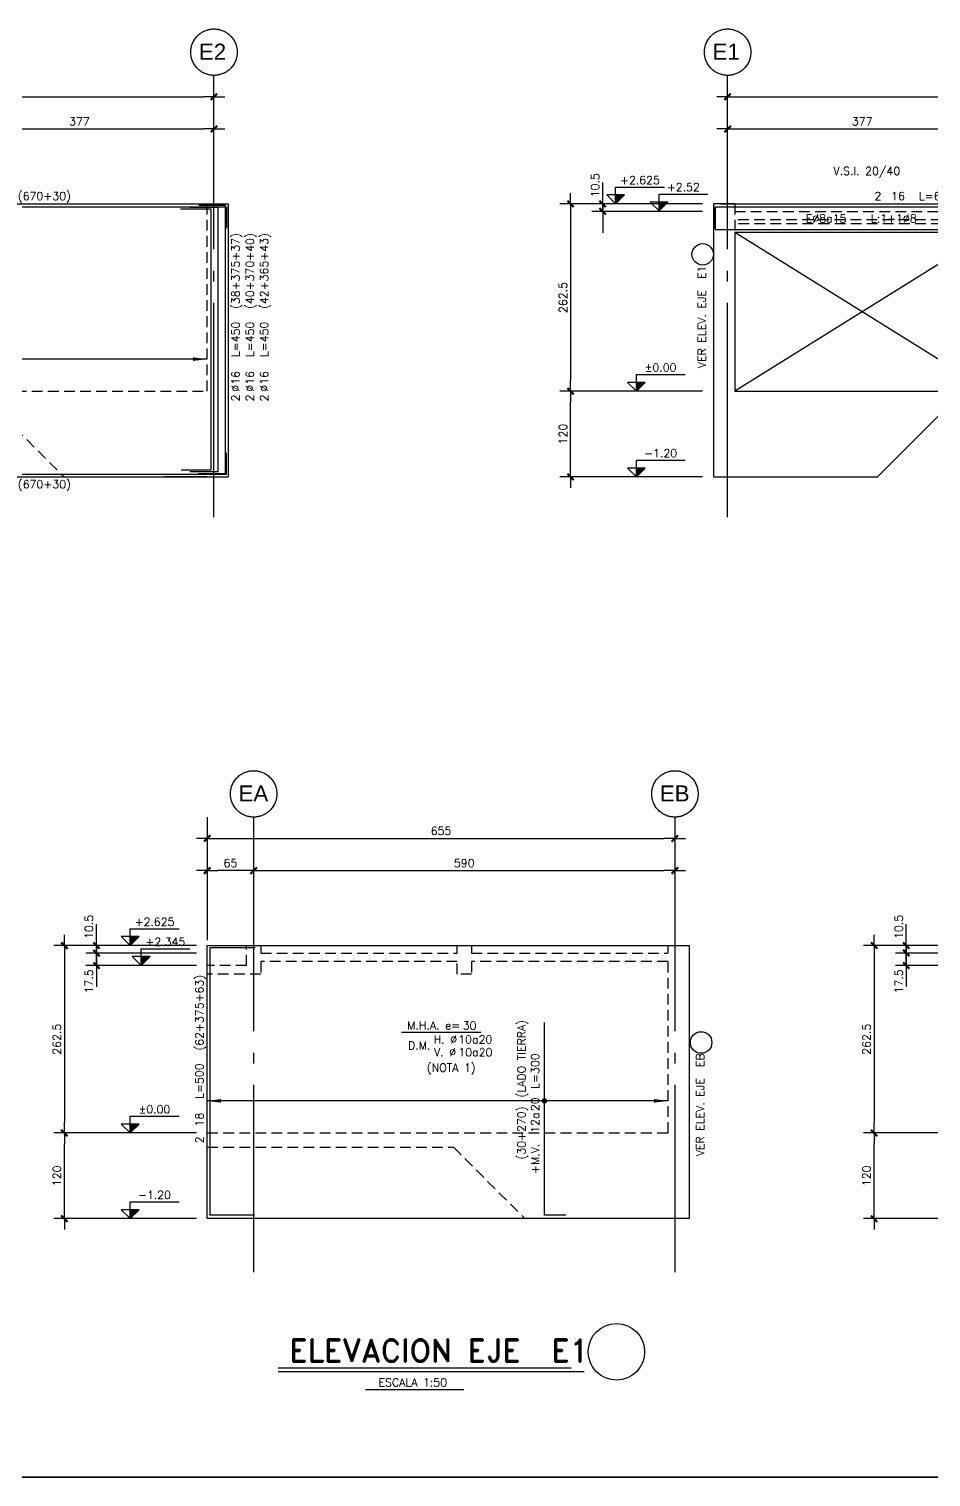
# Model space of a CAD drawing. Extents: x -6066 to 8175, y -13042 to 14234.
# Drawn here: x 1253 to 2516, y 68 to 2096 of the extents above; entities that cross this region are included whole.
import ezdxf
from ezdxf.enums import TextEntityAlignment as Align

# ---------------------------------------------------------------- set-up
doc = ezdxf.new("R2010")
doc.units = 0
doc.header["$LTSCALE"] = 30
doc.header["$MEASUREMENT"] = 0
doc.linetypes.add('DASHED', pattern=[0.75, 0.5, -0.25])
doc.linetypes.add('EJES', pattern=[12.5, 10, -1, 0.5, -1])
doc.layers.get('0').update_dxf_attribs({"linetype": 'CONTINUOUS'})
for name, color, linetype in [('CONTORNOS', 3, 'CONTINUOUS'), ('FE', 7, 'CONTINUOUS'), ('RLA-CONTORNOS', 3, 'CONTINUOUS'), ('RLA-COTAS2', 1, 'CONTINUOUS'), ('RLA-EJES', 1, 'EJES'), ('RLA-FE', 7, 'CONTINUOUS'), ('RLA-FORMATO', 7, 'CONTINUOUS'), ('RLA-SEGMENTOS1', 2, 'DASHED'), ('RLA-TEXTOS-FE', 9, 'CONTINUOUS'), ('RLA-TEXTOS1', 9, 'CONTINUOUS'), ('RLA-TEXTOS2', 6, 'CONTINUOUS'), ('RLA-VANOS', 1, 'CONTINUOUS'), ('TEXTOS-FE', 9, 'CONTINUOUS'), ('TEXTOS1', 9, 'CONTINUOUS')]:
    doc.layers.add(name, color=color, linetype=linetype)
doc.styles.add('Arial_1', font='arial.ttf', dxfattribs={"height": 22.5})
doc.styles.add('ROMANS', font='romans.shx', dxfattribs={"height": 11.25})
doc.styles.add('SIETE50', font='ROMAND.SHX', dxfattribs={"height": 31.5})
doc.dimstyles.new('ING50', dxfattribs={"dimscale": 50, "dimtxt": 0.27, "dimasz": 0.3, "dimexe": 0, "dimexo": 0, "dimgap": 0.1, "dimtad": 1, "dimdec": 1, "dimzin": 12, "dimdsep": 46, "dimtxsty": 'ROMANS', "dimblk": 'TICK1', "dimblk1": 'TICK1', "dimblk2": 'TICK1', "dimcen": 0.09, "dimclrd": 2, "dimclre": 1, "dimclrt": 3, "dimadec": 0, "dimazin": 0, "dimtfac": 1, "dimtdec": 0, "dimtix": 1, "dimtmove": 2, "dimatfit": 3, "dimldrblk": 'TICK1', "dimfxl": 0, "dimfxlon": 1, "dimtolj": 1, "dimtzin": 0, "dimarcsym": 0})

# ---------------------------------------------------------------- blocks, each defined once
blk = doc.blocks.new('TICK1')
at = {"color": 2}
for points in [[(0, 0), (-1, 0)], [(0, 0), (1, 0)]]:
    blk.add_lwpolyline(points, dxfattribs=at)
at = {"color": 2, "const_width": 0.2}
blk.add_lwpolyline([(-0.3, -0.3), (0.3, 0.3)], dxfattribs=at)
blk = doc.blocks.new('*D38')
at = {"color": 2, "lineweight": -2, "transparency": 16777216}
blk.add_line((1517.2, 962.5), (2142.2, 962.5), dxfattribs=at)
at = {"color": 2, "lineweight": -2, "transparency": 16777216, "xscale": 15, "yscale": 15, "zscale": 15, "rotation": 180}
blk.add_blockref('TICK1', (1502.2, 962.5), dxfattribs=at)
at = {"color": 2, "lineweight": -2, "transparency": 16777216, "xscale": 15, "yscale": 15, "zscale": 15}
blk.add_blockref('TICK1', (2157.2, 962.5), dxfattribs=at)
at = {"color": 3, "transparency": 16777216, "insert": (1829.7, 973.1), "char_height": 11.25, "attachment_point": 5, "style": 'ROMANS'}
blk.add_mtext('\\A1;655', dxfattribs=at)
blk = doc.blocks.new('*D39')
at = {"color": 2, "lineweight": -2, "transparency": 16777216}
blk.add_line((1582.2, 917.5), (2142.2, 917.5), dxfattribs=at)
at = {"color": 2, "lineweight": -2, "transparency": 16777216, "xscale": 15, "yscale": 15, "zscale": 15, "rotation": 180}
blk.add_blockref('TICK1', (1567.2, 917.5), dxfattribs=at)
at = {"color": 2, "lineweight": -2, "transparency": 16777216, "xscale": 15, "yscale": 15, "zscale": 15}
blk.add_blockref('TICK1', (2157.2, 917.5), dxfattribs=at)
at = {"color": 3, "transparency": 16777216, "insert": (1862.2, 928.1), "char_height": 11.25, "attachment_point": 5, "style": 'ROMANS'}
blk.add_mtext('\\A1;590', dxfattribs=at)
blk = doc.blocks.new('*D40')
at = {"color": 2, "lineweight": -2, "transparency": 16777216}
blk.add_line((1552.2, 917.5), (1517.2, 917.5), dxfattribs=at)
at = {"color": 2, "lineweight": -2, "transparency": 16777216, "xscale": 15, "yscale": 15, "zscale": 15, "rotation": 180}
blk.add_blockref('TICK1', (1502.2, 917.5), dxfattribs=at)
at = {"color": 2, "lineweight": -2, "transparency": 16777216, "xscale": 15, "yscale": 15, "zscale": 15}
blk.add_blockref('TICK1', (1567.2, 917.5), dxfattribs=at)
at = {"color": 3, "transparency": 16777216, "insert": (1534.7, 928.1), "char_height": 11.25, "attachment_point": 5, "style": 'ROMANS'}
blk.add_mtext('\\A1;65', dxfattribs=at)
blk = doc.blocks.new('*D34')
at = {"color": 2, "lineweight": -2, "transparency": 16777216}
blk.add_line((1302.2, 797.5), (1302.2, 565), dxfattribs=at)
at = {"color": 2, "lineweight": -2, "transparency": 16777216, "xscale": 15, "yscale": 15, "zscale": 15}
for p, rotation in [((1302.2, 812.5), 90), ((1302.2, 550), 270)]:
    blk.add_blockref('TICK1', p, dxfattribs=dict(at, rotation=rotation))
at = {"color": 3, "transparency": 16777216, "insert": (1291.6, 681.3), "char_height": 11.25, "attachment_point": 5, "rotation": 90, "style": 'ROMANS'}
blk.add_mtext('\\A1;262.5', dxfattribs=at)
blk = doc.blocks.new('*D35')
at = {"color": 2, "lineweight": -2, "transparency": 16777216}
for p, q in [((1347.2, 827.5), (1347.2, 842.5)), ((1347.2, 812.5), (1347.2, 802)), ((1347.2, 787), (1347.2, 772))]:
    blk.add_line(p, q, dxfattribs=at)
at = {"color": 2, "lineweight": -2, "transparency": 16777216, "xscale": 15, "yscale": 15, "zscale": 15}
for p, rotation in [((1347.2, 812.5), 270), ((1347.2, 802), 90)]:
    blk.add_blockref('TICK1', p, dxfattribs=dict(at, rotation=rotation))
at = {"color": 3, "transparency": 16777216, "insert": (1336.6, 838.6), "char_height": 11.25, "attachment_point": 5, "rotation": 90, "style": 'ROMANS'}
blk.add_mtext('\\A1;10.5', dxfattribs=at)
blk = doc.blocks.new('*D36')
at = {"color": 2, "lineweight": -2, "transparency": 16777216}
blk.add_line((1302.2, 445), (1302.2, 535), dxfattribs=at)
at = {"color": 2, "lineweight": -2, "transparency": 16777216, "xscale": 15, "yscale": 15, "zscale": 15}
for p, rotation in [((1302.2, 550), 90), ((1302.2, 430), 270)]:
    blk.add_blockref('TICK1', p, dxfattribs=dict(at, rotation=rotation))
at = {"color": 3, "transparency": 16777216, "insert": (1291.6, 490), "char_height": 11.25, "attachment_point": 5, "rotation": 90, "style": 'ROMANS'}
blk.add_mtext('\\A1;120', dxfattribs=at)
blk = doc.blocks.new('nivel-el')
at = {"linetype": 'Continuous'}
blk.add_hatch(color=1, dxfattribs=at).paths.add_polyline_path([(0, 0), (12.5, 12.5), (0, 12.5)])
at = {"color": 3}
blk.add_lwpolyline([(0, 0), (12.5, 12.5), (0, 12.5), (-12.5, 12.5), (0, 0), (0, 12.5), (0, 23.6), (68.4, 23.6)], dxfattribs=at)
at = {"color": 3, "style": 'ROMANS'}
blk.add_attdef('%%P0.00', text='', height=11.2, dxfattribs=at).set_placement((34, 27.7), align=Align.CENTER)
blk = doc.blocks.new('*D37')
at = {"color": 2, "lineweight": -2, "transparency": 16777216}
for p, q in [((1347.2, 817), (1347.2, 832)), ((1347.2, 784.5), (1347.2, 802)), ((1347.2, 769.5), (1347.2, 754.5))]:
    blk.add_line(p, q, dxfattribs=at)
at = {"color": 2, "lineweight": -2, "transparency": 16777216, "xscale": 15, "yscale": 15, "zscale": 15}
for p, rotation in [((1347.2, 802), 270), ((1347.2, 784.5), 90)]:
    blk.add_blockref('TICK1', p, dxfattribs=dict(at, rotation=rotation))
at = {"color": 3, "transparency": 16777216, "insert": (1336.6, 762.4), "char_height": 11.25, "attachment_point": 5, "rotation": 90, "style": 'ROMANS'}
blk.add_mtext('\\A1;17.5', dxfattribs=at)
blk = doc.blocks.new('*D56')
at = {"color": 2, "lineweight": -2, "transparency": 16777216}
blk.add_line((2436.3, 797.5), (2436.3, 565), dxfattribs=at)
at = {"color": 2, "lineweight": -2, "transparency": 16777216, "xscale": 15, "yscale": 15, "zscale": 15}
for p, rotation in [((2436.3, 812.5), 90), ((2436.3, 550), 270)]:
    blk.add_blockref('TICK1', p, dxfattribs=dict(at, rotation=rotation))
at = {"color": 3, "transparency": 16777216, "insert": (2425.7, 681.3), "char_height": 11.25, "attachment_point": 5, "rotation": 90, "style": 'ROMANS'}
blk.add_mtext('\\A1;262.5', dxfattribs=at)
blk = doc.blocks.new('*D57')
at = {"color": 2, "lineweight": -2, "transparency": 16777216}
for p, q in [((2481.3, 827.5), (2481.3, 842.5)), ((2481.3, 812.5), (2481.3, 802)), ((2481.3, 787), (2481.3, 772))]:
    blk.add_line(p, q, dxfattribs=at)
at = {"color": 2, "lineweight": -2, "transparency": 16777216, "xscale": 15, "yscale": 15, "zscale": 15}
for p, rotation in [((2481.3, 812.5), 270), ((2481.3, 802), 90)]:
    blk.add_blockref('TICK1', p, dxfattribs=dict(at, rotation=rotation))
at = {"color": 3, "transparency": 16777216, "insert": (2470.7, 838.6), "char_height": 11.25, "attachment_point": 5, "rotation": 90, "style": 'ROMANS'}
blk.add_mtext('\\A1;10.5', dxfattribs=at)
blk = doc.blocks.new('*D58')
at = {"color": 2, "lineweight": -2, "transparency": 16777216}
blk.add_line((2436.3, 445), (2436.3, 535), dxfattribs=at)
at = {"color": 2, "lineweight": -2, "transparency": 16777216, "xscale": 15, "yscale": 15, "zscale": 15}
for p, rotation in [((2436.3, 550), 90), ((2436.3, 430), 270)]:
    blk.add_blockref('TICK1', p, dxfattribs=dict(at, rotation=rotation))
at = {"color": 3, "transparency": 16777216, "insert": (2425.7, 490), "char_height": 11.25, "attachment_point": 5, "rotation": 90, "style": 'ROMANS'}
blk.add_mtext('\\A1;120', dxfattribs=at)
blk = doc.blocks.new('*D59')
at = {"color": 2, "lineweight": -2, "transparency": 16777216}
for p, q in [((2481.3, 817), (2481.3, 832)), ((2481.3, 784.5), (2481.3, 802)), ((2481.3, 769.5), (2481.3, 754.5))]:
    blk.add_line(p, q, dxfattribs=at)
at = {"color": 2, "lineweight": -2, "transparency": 16777216, "xscale": 15, "yscale": 15, "zscale": 15}
for p, rotation in [((2481.3, 802), 270), ((2481.3, 784.5), 90)]:
    blk.add_blockref('TICK1', p, dxfattribs=dict(at, rotation=rotation))
at = {"color": 3, "transparency": 16777216, "insert": (2470.7, 762.4), "char_height": 11.25, "attachment_point": 5, "rotation": 90, "style": 'ROMANS'}
blk.add_mtext('\\A1;17.5', dxfattribs=at)
blk = doc.blocks.new('*D63')
at = {"color": 2, "lineweight": -2, "transparency": 16777216}
blk.add_line((406.7, 2001.4), (1496.7, 2001.4), dxfattribs=at)
at = {"color": 2, "lineweight": -2, "transparency": 16777216, "xscale": 15, "yscale": 15, "zscale": 15, "rotation": 180}
blk.add_blockref('TICK1', (391.7, 2001.4), dxfattribs=at)
at = {"color": 2, "lineweight": -2, "transparency": 16777216, "xscale": 15, "yscale": 15, "zscale": 15}
blk.add_blockref('TICK1', (1511.7, 2001.4), dxfattribs=at)
at = {"color": 3, "transparency": 16777216, "insert": (951.7, 2012), "char_height": 11.25, "attachment_point": 5, "style": 'ROMANS'}
blk.add_mtext('\\A1;1120', dxfattribs=at)
blk = doc.blocks.new('*D67')
at = {"color": 2, "lineweight": -2, "transparency": 16777216}
blk.add_line((2246.1, 2001.4), (3336.1, 2001.4), dxfattribs=at)
at = {"color": 2, "lineweight": -2, "transparency": 16777216, "xscale": 15, "yscale": 15, "zscale": 15, "rotation": 180}
blk.add_blockref('TICK1', (2231.1, 2001.4), dxfattribs=at)
at = {"color": 2, "lineweight": -2, "transparency": 16777216, "xscale": 15, "yscale": 15, "zscale": 15}
blk.add_blockref('TICK1', (3351.1, 2001.4), dxfattribs=at)
at = {"color": 3, "transparency": 16777216, "insert": (2791.1, 2012), "char_height": 11.25, "attachment_point": 5, "style": 'ROMANS'}
blk.add_mtext('\\A1;1120', dxfattribs=at)
blk = doc.blocks.new('*D68')
at = {"color": 2, "lineweight": -2, "transparency": 16777216}
blk.add_line((2011.1, 1836.4), (2011.1, 1603.9), dxfattribs=at)
at = {"color": 2, "lineweight": -2, "transparency": 16777216, "xscale": 15, "yscale": 15, "zscale": 15}
for p, rotation in [((2011.1, 1851.4), 90), ((2011.1, 1588.9), 270)]:
    blk.add_blockref('TICK1', p, dxfattribs=dict(at, rotation=rotation))
at = {"color": 3, "transparency": 16777216, "insert": (2000.5, 1720.2), "char_height": 11.25, "attachment_point": 5, "rotation": 90, "style": 'ROMANS'}
blk.add_mtext('\\A1;262.5', dxfattribs=at)
blk = doc.blocks.new('*D69')
at = {"color": 2, "lineweight": -2, "transparency": 16777216}
for p, q in [((2056.1, 1866.4), (2056.1, 1881.4)), ((2056.1, 1851.4), (2056.1, 1840.9)), ((2056.1, 1825.9), (2056.1, 1810.9))]:
    blk.add_line(p, q, dxfattribs=at)
at = {"color": 2, "lineweight": -2, "transparency": 16777216, "xscale": 15, "yscale": 15, "zscale": 15}
for p, rotation in [((2056.1, 1851.4), 270), ((2056.1, 1840.9), 90)]:
    blk.add_blockref('TICK1', p, dxfattribs=dict(at, rotation=rotation))
at = {"color": 3, "transparency": 16777216, "insert": (2045.5, 1877.5), "char_height": 11.25, "attachment_point": 5, "rotation": 90, "style": 'ROMANS'}
blk.add_mtext('\\A1;10.5', dxfattribs=at)
blk = doc.blocks.new('*D70')
at = {"color": 2, "lineweight": -2, "transparency": 16777216}
blk.add_line((2011.1, 1483.9), (2011.1, 1573.9), dxfattribs=at)
at = {"color": 2, "lineweight": -2, "transparency": 16777216, "xscale": 15, "yscale": 15, "zscale": 15}
for p, rotation in [((2011.1, 1588.9), 90), ((2011.1, 1468.9), 270)]:
    blk.add_blockref('TICK1', p, dxfattribs=dict(at, rotation=rotation))
at = {"color": 3, "transparency": 16777216, "insert": (2000.5, 1528.9), "char_height": 11.25, "attachment_point": 5, "rotation": 90, "style": 'ROMANS'}
blk.add_mtext('\\A1;120', dxfattribs=at)
blk = doc.blocks.new('*D73')
at = {"color": 2, "lineweight": -2, "transparency": 16777216}
blk.add_line((1149.7, 1956.4), (1496.7, 1956.4), dxfattribs=at)
at = {"color": 2, "lineweight": -2, "transparency": 16777216, "xscale": 15, "yscale": 15, "zscale": 15, "rotation": 180}
blk.add_blockref('TICK1', (1134.7, 1956.4), dxfattribs=at)
at = {"color": 2, "lineweight": -2, "transparency": 16777216, "xscale": 15, "yscale": 15, "zscale": 15}
blk.add_blockref('TICK1', (1511.7, 1956.4), dxfattribs=at)
at = {"color": 3, "transparency": 16777216, "insert": (1323.2, 1967), "char_height": 11.25, "attachment_point": 5, "style": 'ROMANS'}
blk.add_mtext('\\A1;377', dxfattribs=at)
blk = doc.blocks.new('*D74')
at = {"color": 2, "lineweight": -2, "transparency": 16777216}
blk.add_line((2246.1, 1956.4), (2593.1, 1956.4), dxfattribs=at)
at = {"color": 2, "lineweight": -2, "transparency": 16777216, "xscale": 15, "yscale": 15, "zscale": 15, "rotation": 180}
blk.add_blockref('TICK1', (2231.1, 1956.4), dxfattribs=at)
at = {"color": 2, "lineweight": -2, "transparency": 16777216, "xscale": 15, "yscale": 15, "zscale": 15}
blk.add_blockref('TICK1', (2608.1, 1956.4), dxfattribs=at)
at = {"color": 3, "transparency": 16777216, "insert": (2419.6, 1967), "char_height": 11.25, "attachment_point": 5, "style": 'ROMANS'}
blk.add_mtext('\\A1;377', dxfattribs=at)
blk = doc.blocks.new('Flecha')
at = {"color": 2}
blk.add_lwpolyline([(0, 0, 0, 5, 0), (19.2, 0, 5, 5, 0)], format="xyseb", dxfattribs=at)
blk = doc.blocks.new('*U91')
at = {"layer": 'RLA-FE'}
h = blk.add_hatch(color=256, dxfattribs=at)
edge = h.paths.add_edge_path()
edge.add_arc((160, 0), 3, 0, 360)
at = {"layer": 'RLA-FE', "color": 1}
blk.add_line((160, -436.4), (160, 663.6), dxfattribs=at)
at = {"layer": 'RLA-FE'}
for p, q in [((0, -30), (0, 0)), ((0, 0), (188.2, 0)), ((188.2, 0), (238.2, 0)), ((238.2, 0), (270, 0)), ((270, 0), (270, 0))]:
    blk.add_line(p, q, dxfattribs=at)
blk.add_circle((160, 0), 3, dxfattribs=at)
at = {"layer": 'FE', "color": 1, "rotation": 270}
blk.add_blockref('Flecha', (160, 663.6), dxfattribs=at)
at = {"layer": 'FE', "color": 1, "xscale": -1, "rotation": 270}
blk.add_blockref('Flecha', (160, -436.4), dxfattribs=at)
at = {"layer": 'RLA-FE', "color": 3, "style": 'ROMANS'}
for tag, flags, p in [('TEXTO_FE2', 8, (152.1, 26.5)), ('+SUPLE', 12, (100, 7.3))]:
    blk.add_attdef(tag, text='', height=11.2, dxfattribs=dict(at, flags=flags)).set_placement(p, align=Align.RIGHT)
for tag, p, flags in [('LADO', (164.8, 26.5), 8), ('PHI', (104.1, 7.5), 14), ('A', (134.7, 7.3), 12), ('ESP', (145.6, 7.3), 12), ('MINUS', (170.7, 7.3), 13), ('TEXTO_FE1', (176.8, 7.3), 8), ('MARK', (184, 7.3), 13), ('TIPO', (114.6, -50.7), 13), ('NVECES', (100.7, -69.6), 13), ('NUMFE', (104.6, -89.4), 13), ('CAPA', (112.8, -108.5), 13), ('DESPLAZA', (259, -126.5), 13), ('ESPACIO', (265, -144.9), 13), ('CANT', (278.9, -163.7), 13), ('REC', (283.3, -184.4), 9)]:
    blk.add_attdef(tag, p, '', height=11.2, dxfattribs=dict(at, flags=flags))
at = {"layer": 'RLA-FE', "color": 3, "style": 'ROMANS', "flags": 12}
blk.add_attdef('DIAM', text='', height=11.2, dxfattribs=at).set_placement((124.9, 7.3), align=Align.CENTER)
blk = doc.blocks.new('*U94')
at = {"layer": 'RLA-FE'}
for p, q in [((0, 0), (0, 0)), ((0, 0), (588.2, 0)), ((588.2, 0), (638.2, 0)), ((638.2, 0), (670, 0)), ((670, 0), (670, -30))]:
    blk.add_line(p, q, dxfattribs=at)
at = {"layer": 'RLA-FE', "color": 3, "style": 'ROMANS', "flags": 8}
for tag, p in [('F=', (243.4, 9.3)), ('NUM', (257.8, 9.3))]:
    blk.add_attdef(tag, text='', height=11.2, dxfattribs=at).set_placement(p, align=Align.RIGHT)
at = {"layer": 'RLA-FE', "color": 3, "style": 'ROMANS'}
for tag, p, flags in [('PHI', (261.7, 9.5), 14), ('DIAM', (271.6, 9.3), 12), ('MINUS', (293.6, 9.3), 13), ('MARK', (307, 9.3), 13), ('TEXTO_FE1', (310.3, 9.3), 8), ('TEXTO_FE2', (377.8, 9.3), 8), ('TIPO', (333.8, -75.8), 13), ('NVECES', (319.9, -94.7), 13), ('NUMFE', (323.9, -114.5), 13), ('DESPLAZA', (278.3, -151.6), 13), ('CAPA', (332.1, -133.6), 13), ('ESPACIO', (284.4, -170), 13), ('CANT', (298.2, -188.8), 13)]:
    blk.add_attdef(tag, p, '', height=11.2, dxfattribs=dict(at, flags=flags))
blk = doc.blocks.new('*U99')
at = {"layer": 'RLA-FE'}
for p, q in [((670, 0), (670, 30)), ((0, 0), (0, 0)), ((0, 0), (588.2, 0)), ((588.2, 0), (638.2, 0)), ((638.2, 0), (670, 0))]:
    blk.add_line(p, q, dxfattribs=at)
at = {"layer": 'RLA-FE', "color": 3, "style": 'ROMANS', "flags": 8}
for tag, p in [('F=', (243.4, -19.9)), ('NUM', (257.8, -19.9))]:
    blk.add_attdef(tag, text='', height=11.2, dxfattribs=at).set_placement(p, align=Align.RIGHT)
at = {"layer": 'RLA-FE', "color": 3, "style": 'ROMANS'}
for tag, p, flags in [('PHI', (261.7, -19.7), 12), ('DIAM', (271.6, -19.9), 12), ('MINUS', (293.6, -19.9), 13), ('MARK', (307, -19.9), 13), ('TEXTO_FE1', (310.3, -19.9), 8), ('TEXTO_FE2', (377.8, -19.9), 8), ('TIPO', (333.8, -57.9), 13), ('NVECES', (319.9, -76.9), 13), ('NUMFE', (323.9, -96.6), 13), ('CAPA', (332.1, -115.7), 13), ('DESPLAZA', (277.2, -134.2), 13), ('ESPACIO', (283.2, -152.5), 13), ('CANT', (297.1, -171.3), 13)]:
    blk.add_attdef(tag, p, '', height=11.2, dxfattribs=dict(at, flags=flags))
blk = doc.blocks.new('*U100')
at = {"layer": 'RLA-FE'}
for p, q in [((0, 38), (0, 0)), ((375, 0), (375, 37)), ((0, 0), (293.2, 0)), ((293.2, 0), (343.2, 0)), ((343.2, 0), (375, 0))]:
    blk.add_line(p, q, dxfattribs=at)
at = {"layer": 'RLA-FE', "color": 3, "style": 'ROMANS', "flags": 8}
for tag, p in [('F=', (95.9, -19.9)), ('NUM', (110.3, -19.9))]:
    blk.add_attdef(tag, text='', height=11.2, dxfattribs=at).set_placement(p, align=Align.RIGHT)
at = {"layer": 'RLA-FE', "color": 3, "style": 'ROMANS'}
for tag, p, flags in [('PHI', (114.2, -19.7), 12), ('DIAM', (124.1, -19.9), 12), ('MINUS', (146.1, -19.9), 13), ('MARK', (159.5, -19.9), 13), ('TEXTO_FE1', (162.8, -19.9), 8), ('TEXTO_FE2', (230.3, -19.9), 8), ('TIPO', (186.3, -57.9), 13), ('NVECES', (172.4, -76.9), 13), ('NUMFE', (176.4, -96.6), 13), ('CAPA', (184.6, -115.7), 13), ('DESPLAZA', (277.2, -134.2), 13), ('ESPACIO', (283.2, -152.5), 13), ('CANT', (297.1, -171.3), 13)]:
    blk.add_attdef(tag, p, '', height=11.2, dxfattribs=dict(at, flags=flags))
blk = doc.blocks.new('*U101')
at = {"layer": 'RLA-FE'}
for p, q in [((0, 40), (0, 0)), ((370, 0), (370, 40)), ((0, 0), (288.2, 0)), ((288.2, 0), (338.2, 0)), ((338.2, 0), (370, 0))]:
    blk.add_line(p, q, dxfattribs=at)
at = {"layer": 'RLA-FE', "color": 3, "style": 'ROMANS', "flags": 8}
for tag, p in [('F=', (93.4, -49.9)), ('NUM', (107.8, -49.9))]:
    blk.add_attdef(tag, text='', height=11.2, dxfattribs=at).set_placement(p, align=Align.RIGHT)
at = {"layer": 'RLA-FE', "color": 3, "style": 'ROMANS'}
for tag, p, flags in [('PHI', (111.7, -49.7), 12), ('DIAM', (121.6, -49.9), 12), ('MINUS', (143.6, -49.9), 13), ('MARK', (157, -49.9), 13), ('TEXTO_FE1', (160.3, -49.9), 8), ('TEXTO_FE2', (227.8, -49.9), 8), ('TIPO', (183.8, -57.9), 13), ('NVECES', (169.9, -76.9), 13), ('NUMFE', (173.9, -96.6), 13), ('CAPA', (182.1, -115.7), 13), ('DESPLAZA', (277.2, -134.2), 13), ('ESPACIO', (283.2, -152.5), 13), ('CANT', (297.1, -171.3), 13)]:
    blk.add_attdef(tag, p, '', height=11.2, dxfattribs=dict(at, flags=flags))
blk = doc.blocks.new('*U102')
at = {"layer": 'RLA-FE'}
for p, q in [((0, 42), (0, 0)), ((365, 0), (365, 43)), ((0, 0), (283.2, 0)), ((283.2, 0), (333.2, 0)), ((333.2, 0), (365, 0))]:
    blk.add_line(p, q, dxfattribs=at)
at = {"layer": 'RLA-FE', "color": 3, "style": 'ROMANS'}
for tag, p, flags in [('TIPO', (181.3, -57.9), 13), ('PHI', (109.2, -79.7), 12), ('DIAM', (119.1, -79.9), 12), ('MINUS', (141.1, -79.9), 13), ('MARK', (154.5, -79.9), 13), ('TEXTO_FE1', (157.8, -79.9), 8), ('NVECES', (167.4, -76.9), 13), ('TEXTO_FE2', (225.3, -79.9), 8), ('NUMFE', (171.4, -96.6), 13), ('CAPA', (179.6, -115.7), 13), ('DESPLAZA', (277.2, -134.2), 13), ('ESPACIO', (283.2, -152.5), 13), ('CANT', (297.1, -171.3), 13)]:
    blk.add_attdef(tag, p, '', height=11.2, dxfattribs=dict(at, flags=flags))
at = {"layer": 'RLA-FE', "color": 3, "style": 'ROMANS', "flags": 8}
for tag, p in [('F=', (90.9, -79.9)), ('NUM', (105.3, -79.9))]:
    blk.add_attdef(tag, text='', height=11.2, dxfattribs=at).set_placement(p, align=Align.RIGHT)
blk = doc.blocks.new('*U88')
at = {"layer": 'TEXTOS1', "color": 5}
blk.add_line((-55.6, 0), (55.6, 0), dxfattribs=at)
at = {"layer": 'TEXTOS-FE', "color": 9, "style": 'ROMANS'}
for s, p in [('D.M.', (-30.8, -24.4)), ('H. %%C', (5.9, -16)), ('V. %%C', (5.4, -33.8))]:
    blk.add_text(s, height=11.25, dxfattribs=at).set_placement(p, align=Align.CENTER)
at = {"layer": 'TEXTOS-FE', "color": 9, "style": 'ROMANS', "flags": 12}
for tag, p in [('MALLA_2', (23.9, -16.1)), ('MALLA_3', (24, -34))]:
    blk.add_attdef(tag, p, '', height=11.2, dxfattribs=at)
at = {"layer": 'TEXTOS1', "color": 9, "style": 'ROMANS'}
blk.add_text('M.H.A. e=', height=11.25, dxfattribs=at).set_placement((-10.5, 3.6), align=Align.CENTER)
at = {"layer": 'TEXTOS1', "color": 9, "style": 'ROMANS', "flags": 12}
blk.add_attdef('ESPESOR', (30.1, 3.4), '', height=11.2, dxfattribs=at)
blk = doc.blocks.new('*U106')
at = {"layer": 'RLA-FE'}
h = blk.add_hatch(color=256, dxfattribs=at)
edge = h.paths.add_edge_path()
edge.add_arc((160, 0), 3, 0, 360)
at = {"layer": 'RLA-FE', "color": 1}
blk.add_line((160, -172.8), (160, 472.2), dxfattribs=at)
at = {"layer": 'RLA-FE'}
for p, q in [((0, -30), (0, 0)), ((0, 0), (188.2, 0)), ((188.2, 0), (238.2, 0)), ((238.2, 0), (270, 0)), ((270, 0), (270, 0))]:
    blk.add_line(p, q, dxfattribs=at)
blk.add_circle((160, 0), 3, dxfattribs=at)
at = {"layer": 'FE', "color": 1, "rotation": 270}
blk.add_blockref('Flecha', (160, 472.2), dxfattribs=at)
at = {"layer": 'FE', "color": 1, "xscale": -1, "rotation": 270}
blk.add_blockref('Flecha', (160, -172.8), dxfattribs=at)
at = {"layer": 'RLA-FE', "color": 3, "style": 'ROMANS'}
for tag, flags, p in [('TEXTO_FE2', 8, (152.1, 26.5)), ('+SUPLE', 12, (100, 7.3))]:
    blk.add_attdef(tag, text='', height=11.2, dxfattribs=dict(at, flags=flags)).set_placement(p, align=Align.RIGHT)
for tag, p, flags in [('LADO', (164.8, 26.5), 8), ('PHI', (104.1, 7.5), 14), ('A', (134.7, 7.3), 12), ('ESP', (145.6, 7.3), 12), ('MINUS', (170.7, 7.3), 13), ('TEXTO_FE1', (176.8, 7.3), 8), ('MARK', (184, 7.3), 13), ('TIPO', (114.6, -50.7), 13), ('NVECES', (100.7, -69.6), 13), ('NUMFE', (104.6, -89.4), 13), ('CAPA', (112.8, -108.5), 13), ('DESPLAZA', (259, -126.5), 13), ('ESPACIO', (265, -144.9), 13), ('CANT', (278.9, -163.7), 13), ('REC', (283.3, -184.4), 9)]:
    blk.add_attdef(tag, p, '', height=11.2, dxfattribs=dict(at, flags=flags))
at = {"layer": 'RLA-FE', "color": 3, "style": 'ROMANS', "flags": 12}
blk.add_attdef('DIAM', text='', height=11.2, dxfattribs=at).set_placement((124.9, 7.3), align=Align.CENTER)
blk = doc.blocks.new('*U130')
at = {"layer": 'RLA-FE'}
for p, q in [((0, -62), (0, 0)), ((0, 0), (293.2, 0)), ((293.2, 0), (343.2, 0)), ((343.2, 0), (375, 0)), ((375, 0), (375, -63))]:
    blk.add_line(p, q, dxfattribs=at)
at = {"layer": 'RLA-FE', "color": 3, "style": 'ROMANS', "flags": 8}
for tag, p in [('F=', (95.9, 9.3)), ('NUM', (110.3, 9.3))]:
    blk.add_attdef(tag, text='', height=11.2, dxfattribs=at).set_placement(p, align=Align.RIGHT)
at = {"layer": 'RLA-FE', "color": 3, "style": 'ROMANS'}
for tag, p, flags in [('PHI', (114.2, 9.5), 14), ('DIAM', (124.1, 9.3), 12), ('MINUS', (146.1, 9.3), 13), ('MARK', (159.5, 9.3), 13), ('TEXTO_FE1', (162.8, 9.3), 8), ('TEXTO_FE2', (230.3, 9.3), 8), ('TIPO', (186.3, -75.8), 13), ('NVECES', (172.4, -94.7), 13), ('NUMFE', (176.4, -114.5), 13), ('CAPA', (184.6, -133.6), 13), ('DESPLAZA', (278.3, -151.6), 13), ('ESPACIO', (284.4, -170), 13), ('CANT', (298.2, -188.8), 13)]:
    blk.add_attdef(tag, p, '', height=11.2, dxfattribs=dict(at, flags=flags))
blk = doc.blocks.new('*U136')
at = {"layer": 'RLA-FE'}
for p, q in [((0, 30), (0, 0)), ((0, 0), (838.2, 0)), ((838.2, 0), (888.2, 0)), ((888.2, 0), (920, 0)), ((920, 0), (920, 0))]:
    blk.add_line(p, q, dxfattribs=at)
at = {"layer": 'RLA-FE', "color": 3, "style": 'ROMANS', "flags": 8}
for tag, p in [('F=', (368.4, -19.9)), ('NUM', (382.8, -19.9))]:
    blk.add_attdef(tag, text='', height=11.2, dxfattribs=at).set_placement(p, align=Align.RIGHT)
at = {"layer": 'RLA-FE', "color": 3, "style": 'ROMANS'}
for tag, p, flags in [('PHI', (386.7, -19.7), 12), ('DIAM', (396.6, -19.9), 12), ('MINUS', (418.6, -19.9), 13), ('MARK', (432, -19.9), 13), ('TEXTO_FE1', (435.3, -19.9), 8), ('TEXTO_FE2', (502.8, -19.9), 8), ('TIPO', (458.8, -57.9), 13), ('NVECES', (444.9, -76.9), 13), ('NUMFE', (448.9, -96.6), 13), ('CAPA', (457.1, -115.7), 13), ('DESPLAZA', (277.2, -134.2), 13), ('ESPACIO', (283.2, -152.5), 13), ('CANT', (297.1, -171.3), 13)]:
    blk.add_attdef(tag, p, '', height=11.2, dxfattribs=dict(at, flags=flags))
blk = doc.blocks.new('*U93')
at = {"layer": 'RLA-FE'}
for p, q in [((0, -30), (0, 0)), ((0, 0), (538.2, 0)), ((538.2, 0), (588.2, 0)), ((588.2, 0), (620, 0)), ((620, 0), (620, 0))]:
    blk.add_line(p, q, dxfattribs=at)
at = {"layer": 'RLA-FE', "color": 3, "style": 'ROMANS', "flags": 8}
for tag, p in [('F=', (218.4, 9.3)), ('NUM', (232.8, 9.3))]:
    blk.add_attdef(tag, text='', height=11.2, dxfattribs=at).set_placement(p, align=Align.RIGHT)
at = {"layer": 'RLA-FE', "color": 3, "style": 'ROMANS'}
for tag, p, flags in [('PHI', (236.7, 9.5), 14), ('DIAM', (246.6, 9.3), 12), ('MINUS', (268.6, 9.3), 13), ('MARK', (282, 9.3), 13), ('TEXTO_FE1', (285.3, 9.3), 8), ('TEXTO_FE2', (352.8, 9.3), 8), ('TIPO', (308.8, -75.8), 13), ('NVECES', (294.9, -94.7), 13), ('NUMFE', (298.9, -114.5), 13), ('DESPLAZA', (278.3, -151.6), 13), ('CAPA', (307.1, -133.6), 13), ('ESPACIO', (284.4, -170), 13), ('CANT', (298.2, -188.8), 13)]:
    blk.add_attdef(tag, p, '', height=11.2, dxfattribs=dict(at, flags=flags))

msp = doc.modelspace()

# ---------------------------------------------------------------- linework, layer by layer
at = {"layer": 'RLA-CONTORNOS'}
for p, q in [((401.69, 1851.42), (1501.69, 1851.42)), ((1501.69, 1851.42), (1521.69, 1851.42)), ((1501.69, 1851.42), (1531.69, 1851.42)), ((1501.69, 1851.42), (1521.69, 1851.42)), ((1501.69, 1851.42), (1531.69, 1851.42)), ((1501.69, 1851.39), (1521.69, 1851.39)), ((1531.69, 1851.42), (1531.69, 1528.92)), ((1531.69, 1851.42), (1531.69, 1468.92)), ((2241.09, 1851.42), (2211.09, 1851.42)), ((2211.09, 1851.42), (2211.09, 1468.92)), ((2221.09, 1851.42), (2241.09, 1851.42)), ((2241.09, 1851.42), (2241.09, 1840.92)), ((2241.09, 1851.42), (3341.09, 1851.42)), ((2598.09, 1811.42), (2241.09, 1811.42)), ((2241.09, 1811.42), (2241.09, 1588.92)), ((2241.09, 1588.92), (2598.09, 1588.92)), ((2541.09, 1568.92), (2441.09, 1468.92)), ((371.69, 1468.92), (1531.69, 1468.92)), ((1501.69, 1468.92), (1441.69, 1468.92)), ((1501.69, 1468.92), (1441.69, 1468.92)), ((2211.09, 1468.92), (2441.09, 1468.92)), ((2241.09, 1468.92), (2301.09, 1468.92)), ((2241.09, 1468.92), (2301.09, 1468.92)), ((1502.23, 430), (1502.23, 812.5)), ((1502.23, 812.5), (2177.23, 812.5)), ((2177.23, 812.5), (2177.23, 430)), ((2177.23, 430), (1502.23, 430))]:
    msp.add_line(p, q, dxfattribs=at)
at = {"layer": 'RLA-COTAS2'}
for p, q in [((2196.09, 1851.42), (1996.09, 1851.42)), ((2196.09, 1840.92), (2041.09, 1840.92)), ((2196.09, 1588.92), (1996.09, 1588.92)), ((2196.09, 1468.92), (1996.09, 1468.92)), ((1487.23, 812.5), (1287.23, 812.5)), ((2621.34, 812.5), (2421.34, 812.5)), ((1487.23, 802), (1332.23, 802)), ((2621.34, 802), (2466.34, 802)), ((1487.23, 784.5), (1332.23, 784.5)), ((2621.34, 784.5), (2466.34, 784.5)), ((1487.23, 550), (1287.23, 550)), ((2621.34, 550), (2421.34, 550)), ((1487.23, 430), (1287.23, 430)), ((2621.34, 430), (2421.34, 430))]:
    msp.add_line(p, q, dxfattribs=at)
at = {"layer": 'RLA-EJES'}
for p, q in [((1511.69, 1412.78), (1511.69, 2031.42)), ((2231.09, 1412.78), (2231.09, 2031.42)), ((1502.23, 992.5), (1502.23, 820.15)), ((1567.23, 992.5), (1567.23, 355.25)), ((2157.23, 992.5), (2157.23, 355.25))]:
    msp.add_line(p, q, dxfattribs=at)
at = {"layer": 'RLA-EJES', "color": 3}
for centre in [(1511.69, 2063.92), (2231.09, 2063.92), (1567.23, 1025), (2157.23, 1025)]:
    msp.add_circle(centre, 32.5, dxfattribs=at)
at = {"layer": 'RLA-FORMATO', "color": 6, "linetype": 'Continuous'}
for p, q in [((-58.1, 68.1), (5686.9, 68.1)), ((5686.9, 68.1), (426.9, 68.1))]:
    msp.add_line(p, q, dxfattribs=at)
at = {"layer": 'RLA-SEGMENTOS1'}
for p, q in [((1501.69, 1851.42), (1501.69, 1588.92)), ((2241.09, 1851.42), (2241.09, 1811.42)), ((2241.09, 1840.92), (2598.09, 1840.92)), ((2598.09, 1828.92), (2241.09, 1828.92)), ((3341.09, 1823.42), (2241.09, 1823.42)), ((401.69, 1588.92), (1501.69, 1588.92)), ((1201.69, 1568.92), (1301.69, 1468.92)), ((1557.23, 784.5), (1557.23, 812.5)), ((1577.23, 812.5), (1577.23, 802)), ((1852.23, 802), (1852.23, 812.5)), ((1872.23, 812.5), (1872.23, 802)), ((2147.23, 812.5), (2147.23, 802)), ((1577.23, 802), (1852.23, 802)), ((1872.23, 802), (2147.23, 802)), ((1557.23, 784.5), (1502.23, 784.5)), ((1577.23, 772.5), (1502.23, 772.5)), ((1577.23, 790), (1577.23, 772.5)), ((1852.23, 790), (1577.23, 790)), ((1852.23, 772.5), (1852.23, 790)), ((1872.23, 772.5), (1852.23, 772.5)), ((2147.23, 790), (1872.23, 790)), ((1872.23, 790), (1872.23, 772.5)), ((2147.23, 790), (2147.23, 550)), ((1502.23, 550), (2147.23, 550)), ((1502.23, 530), (1847.23, 530)), ((1847.23, 530), (1947.23, 430))]:
    msp.add_line(p, q, dxfattribs=at)
at = {"layer": 'RLA-TEXTOS-FE', "color": 2}
for centre in [(2196.21, 1780.67), (2193.95, 676.77)]:
    msp.add_circle(centre, 15.07, dxfattribs=at)
at = {"layer": 'RLA-TEXTOS2', "color": 6}
for p, q in [((1601.73, 220.97), (2012.05, 220.97)), ((1601.73, 215.97), (2030.01, 215.97))]:
    msp.add_line(p, q, dxfattribs=at)
at = {"layer": 'RLA-TEXTOS2', "color": 3}
msp.add_line((1723.93, 190.49), (1861.79, 190.49), dxfattribs=at)
msp.add_circle((2075.28, 243.53), 39.57, dxfattribs=at)
at = {"layer": 'RLA-VANOS'}
for p, q in [((2598.09, 1588.92), (2241.09, 1811.42)), ((2598.09, 1811.42), (2241.09, 1588.92))]:
    msp.add_line(p, q, dxfattribs=at)

# ---------------------------------------------------------------- block references
at = {"layer": 'CONTORNOS'}
for p, values in [((2074.28, 1851.42), {'%%P0.00': '+2.625'}), ((2135.05, 1841.47), {'%%P0.00': '+2.52'}), ((2103.28, 1588.92), {'%%P0.00': '%%P0.00'}), ((2103.28, 1468.92), {'%%P0.00': '-1.20'}), ((1394.42, 812.5), {'%%P0.00': '+2.625'}), ((1409.65, 784.5), {'%%P0.00': '+2.345'}), ((1394.42, 550), {'%%P0.00': '%%P0.00'}), ((1394.42, 430), {'%%P0.00': '-1.20'})]:
    msp.add_blockref('nivel-el', p, dxfattribs=at).add_auto_attribs(values)
at = {"layer": 'RLA-FE'}
ref = msp.add_blockref('*U94', (859.19, 1847.42), dxfattribs=at)
ref.add_attrib('DIAM', '16', (1130.79, 1856.74), dxfattribs={"color": 3, "height": 11.25, "style": 'ROMANS'})
ref.add_attrib('NUM', '2', dxfattribs={"color": 3, "height": 11.25, "style": 'ROMANS'}).set_placement((1117.04, 1856.74), align=Align.RIGHT)
ref.add_attrib('TEXTO_FE1', 'L=700', (1169.5, 1856.74), dxfattribs={"color": 3, "height": 11.25, "style": 'ROMANS'})
ref.add_attrib('TEXTO_FE2', '(670+30)', (1237.02, 1856.76), dxfattribs={"color": 3, "height": 11.25, "style": 'ROMANS'})
ref = msp.add_blockref('*U93', (2213.59, 1847.42), dxfattribs=at)
ref.add_attrib('DIAM', '16', (2460.19, 1856.74), dxfattribs={"color": 3, "height": 11.25, "style": 'ROMANS'})
ref.add_attrib('NUM', '2', dxfattribs={"color": 3, "height": 11.25, "style": 'ROMANS'}).set_placement((2446.44, 1856.74), align=Align.RIGHT)
ref.add_attrib('TEXTO_FE1', 'L=650', (2498.9, 1856.74), dxfattribs={"color": 3, "height": 11.25, "style": 'ROMANS'})
ref.add_attrib('TEXTO_FE2', '(30+620)', (2566.42, 1856.76), dxfattribs={"color": 3, "height": 11.25, "style": 'ROMANS'})
ref = msp.add_blockref('*U101', (1517.69, 1476.42), dxfattribs=dict(at, rotation=90))
ref.add_attrib('DIAM', '16', (1567.58, 1598.02), dxfattribs={"color": 3, "height": 11.25, "rotation": 90, "style": 'ROMANS'})
ref.add_attrib('NUM', '2', dxfattribs={"color": 3, "height": 11.25, "rotation": 90, "style": 'ROMANS'}).set_placement((1567.58, 1584.27), align=Align.RIGHT)
ref.add_attrib('TEXTO_FE1', 'L=450', (1567.58, 1636.73), dxfattribs={"color": 3, "height": 11.25, "rotation": 90, "style": 'ROMANS'})
ref.add_attrib('TEXTO_FE2', '(40+370+40)', (1567.56, 1704.25), dxfattribs={"color": 3, "height": 11.25, "rotation": 90, "style": 'ROMANS'})
ref.add_attrib('PHI', '%%C', (1567.37, 1588.16), dxfattribs={"color": 3, "height": 11.25, "rotation": 90, "style": 'ROMANS'})
ref = msp.add_blockref('*U100', (1527.69, 1473.92), dxfattribs=dict(at, rotation=90))
ref.add_attrib('DIAM', '16', (1547.58, 1598.02), dxfattribs={"color": 3, "height": 11.25, "rotation": 90, "style": 'ROMANS'})
ref.add_attrib('NUM', '2', dxfattribs={"color": 3, "height": 11.25, "rotation": 90, "style": 'ROMANS'}).set_placement((1547.58, 1584.27), align=Align.RIGHT)
ref.add_attrib('TEXTO_FE1', 'L=450', (1547.58, 1636.73), dxfattribs={"color": 3, "height": 11.25, "rotation": 90, "style": 'ROMANS'})
ref.add_attrib('TEXTO_FE2', '(38+375+37)', (1547.56, 1704.25), dxfattribs={"color": 3, "height": 11.25, "rotation": 90, "style": 'ROMANS'})
ref.add_attrib('PHI', '%%C', (1547.37, 1588.16), dxfattribs={"color": 3, "height": 11.25, "rotation": 90, "style": 'ROMANS'})
ref = msp.add_blockref('*U102', (1507.69, 1478.92), dxfattribs=dict(at, rotation=90))
ref.add_attrib('DIAM', '16', (1587.58, 1598.02), dxfattribs={"color": 3, "height": 11.25, "rotation": 90, "style": 'ROMANS'})
ref.add_attrib('NUM', '2', dxfattribs={"color": 3, "height": 11.25, "rotation": 90, "style": 'ROMANS'}).set_placement((1587.58, 1584.27), align=Align.RIGHT)
ref.add_attrib('TEXTO_FE1', 'L=450', (1587.58, 1636.73), dxfattribs={"color": 3, "height": 11.25, "rotation": 90, "style": 'ROMANS'})
ref.add_attrib('TEXTO_FE2', '(42+365+43)', (1587.56, 1704.25), dxfattribs={"color": 3, "height": 11.25, "rotation": 90, "style": 'ROMANS'})
ref.add_attrib('PHI', '%%C', (1587.37, 1588.16), dxfattribs={"color": 3, "height": 11.25, "rotation": 90, "style": 'ROMANS'})
ref = msp.add_blockref('*U136', (2213.59, 1815.42), dxfattribs=at)
ref.add_attrib('DIAM', '18', (2610.19, 1795.52), dxfattribs={"color": 3, "height": 11.25, "style": 'ROMANS'})
ref.add_attrib('NUM', '2', dxfattribs={"color": 3, "height": 11.25, "style": 'ROMANS'}).set_placement((2596.44, 1795.52), align=Align.RIGHT)
ref.add_attrib('TEXTO_FE1', 'L=950', (2648.9, 1795.52), dxfattribs={"color": 3, "height": 11.25, "style": 'ROMANS'})
ref.add_attrib('TEXTO_FE2', '(30+920)', (2716.42, 1795.54), dxfattribs={"color": 3, "height": 11.25, "style": 'ROMANS'})
ref.add_attrib('PHI', '%%C', (2600.33, 1795.74), dxfattribs={"color": 3, "height": 11.25, "style": 'ROMANS'})
ref = msp.add_blockref('*U91', (1065.31, 1473.92), dxfattribs=dict(at, rotation=90))
ref.add_attrib('DIAM', '12', dxfattribs={"color": 3, "height": 11.25, "rotation": 90, "style": 'ROMANS'}).set_placement((1057.99, 1598.8), align=Align.CENTER)
ref.add_attrib('LADO', '(LADO TIERRA)', (1038.78, 1638.67), dxfattribs={"color": 3, "height": 11.25, "rotation": 90, "style": 'ROMANS'})
ref.add_attrib('TEXTO_FE1', 'L=300', (1057.99, 1650.76), dxfattribs={"color": 3, "height": 11.25, "rotation": 90, "style": 'ROMANS'})
ref.add_attrib('TEXTO_FE2', '(30+270)', dxfattribs={"color": 3, "height": 11.25, "rotation": 90, "style": 'ROMANS'}).set_placement((1038.78, 1626.01), align=Align.RIGHT)
ref.add_attrib('+SUPLE', '+M.V.', dxfattribs={"color": 3, "height": 11.25, "rotation": 90, "style": 'ROMANS'}).set_placement((1057.99, 1573.96), align=Align.RIGHT)
ref.add_attrib('A', 'a', (1057.99, 1608.6), dxfattribs={"color": 3, "height": 11.25, "rotation": 90, "style": 'ROMANS'})
ref.add_attrib('ESP', '20', (1057.99, 1619.49), dxfattribs={"color": 3, "height": 11.25, "rotation": 90, "style": 'ROMANS'})
ref = msp.add_blockref('*U99', (859.19, 1472.92), dxfattribs=at)
ref.add_attrib('DIAM', '16', (1130.79, 1453.02), dxfattribs={"color": 3, "height": 11.25, "style": 'ROMANS'})
ref.add_attrib('NUM', '2', dxfattribs={"color": 3, "height": 11.25, "style": 'ROMANS'}).set_placement((1117.04, 1453.02), align=Align.RIGHT)
ref.add_attrib('TEXTO_FE1', 'L=700', (1169.5, 1453.02), dxfattribs={"color": 3, "height": 11.25, "style": 'ROMANS'})
ref.add_attrib('TEXTO_FE2', '(670+30)', (1237.02, 1453.04), dxfattribs={"color": 3, "height": 11.25, "style": 'ROMANS'})
ref.add_attrib('PHI', '%%C', (1120.93, 1453.24), dxfattribs={"color": 3, "height": 11.25, "style": 'ROMANS'})
ref = msp.add_blockref('*U130', (1506.23, 435), dxfattribs=dict(at, rotation=90))
ref.add_attrib('DIAM', '18', (1496.9, 559.1), dxfattribs={"color": 3, "height": 11.25, "rotation": 90, "style": 'ROMANS'})
ref.add_attrib('NUM', '2', dxfattribs={"color": 3, "height": 11.25, "rotation": 90, "style": 'ROMANS'}).set_placement((1496.9, 545.35), align=Align.RIGHT)
ref.add_attrib('TEXTO_FE1', 'L=500', (1496.9, 597.81), dxfattribs={"color": 3, "height": 11.25, "rotation": 90, "style": 'ROMANS'})
ref.add_attrib('TEXTO_FE2', '(62+375+63)', (1496.88, 665.34), dxfattribs={"color": 3, "height": 11.25, "rotation": 90, "style": 'ROMANS'})
ref = msp.add_blockref('*U106', (1974.46, 435), dxfattribs=dict(at, rotation=90))
ref.add_attrib('DIAM', '12', dxfattribs={"color": 3, "height": 11.25, "rotation": 90, "style": 'ROMANS'}).set_placement((1967.14, 559.88), align=Align.CENTER)
ref.add_attrib('LADO', '(LADO TIERRA)', (1947.94, 599.75), dxfattribs={"color": 3, "height": 11.25, "rotation": 90, "style": 'ROMANS'})
ref.add_attrib('TEXTO_FE1', 'L=300', (1967.14, 611.84), dxfattribs={"color": 3, "height": 11.25, "rotation": 90, "style": 'ROMANS'})
ref.add_attrib('TEXTO_FE2', '(30+270)', dxfattribs={"color": 3, "height": 11.25, "rotation": 90, "style": 'ROMANS'}).set_placement((1947.94, 587.1), align=Align.RIGHT)
ref.add_attrib('+SUPLE', '+M.V.', dxfattribs={"color": 3, "height": 11.25, "rotation": 90, "style": 'ROMANS'}).set_placement((1967.14, 535.04), align=Align.RIGHT)
ref.add_attrib('A', 'a', (1967.14, 569.69), dxfattribs={"color": 3, "height": 11.25, "rotation": 90, "style": 'ROMANS'})
ref.add_attrib('ESP', '20', (1967.14, 580.58), dxfattribs={"color": 3, "height": 11.25, "rotation": 90, "style": 'ROMANS'})
at = {"layer": 'RLA-TEXTOS-FE'}
ref = msp.add_blockref('*U88', (1829.91, 691.42), dxfattribs=at)
ref.add_attrib('ESPESOR', '30', (1859.97, 694.86), dxfattribs={"layer": 'TEXTOS1', "color": 9, "height": 11.25, "style": 'ROMANS'})
ref.add_attrib('MALLA_2', '10a20', (1853.82, 675.34), dxfattribs={"layer": 'TEXTOS-FE', "color": 9, "height": 11.25, "style": 'ROMANS'})
ref.add_attrib('MALLA_3', '10a20', (1853.95, 657.44), dxfattribs={"layer": 'TEXTOS-FE', "color": 9, "height": 11.25, "style": 'ROMANS'})

# ---------------------------------------------------------------- texts
at = {"layer": 'RLA-EJES', "color": 5, "char_height": 22.5, "width": 51.308, "attachment_point": 1, "style": 'Arial_1'}
for s, insert in [('E2', (1490.37, 2075.8)), ('E1', (2209.77, 2075.8)), ('EA', (1545.91, 1036.89)), ('EB', (2135.91, 1036.89))]:
    msp.add_mtext(s, dxfattribs=dict(at, insert=insert))
at = {"layer": 'RLA-TEXTOS-FE', "color": 9, "style": 'ROMANS'}
for s, p in [('E%%C8a15', (2369.04, 1825.34)), ('L:1+1%%C8', (2463.89, 1825.34)), ('(NOTA 1)', (1844.01, 635.86))]:
    msp.add_text(s, height=11.25, dxfattribs=at).set_placement(p, align=Align.CENTER)
for s, p in [('VER ELEV. EJE  E1', (2200.52, 1621.26)), ('VER ELEV. EJE  EB', (2198.27, 517.36))]:
    msp.add_text(s, height=11.25, rotation=90, dxfattribs=at).set_placement(p)
at = {"layer": 'RLA-TEXTOS1', "style": 'ROMANS'}
msp.add_text('V.S.I. 20/40', height=11.25, dxfattribs=at).set_placement((2426.12, 1891.84), align=Align.CENTER)
at = {"layer": 'RLA-TEXTOS2', "color": 6, "style": 'SIETE50'}
msp.add_text('ELEVACION EJE  E1', height=31.5, dxfattribs=at).set_placement((1617.12, 229.56))
at = {"layer": 'RLA-TEXTOS2', "color": 3, "style": 'ROMANS'}
msp.add_text('ESCALA 1:50', height=11.25, dxfattribs=at).set_placement((1790.14, 195), align=Align.CENTER)

# ---------------------------------------------------------------- dimensions: what is measured, and where the dimension line sits
for base, p1, p2, picture, middle in [((1511.69, 2001.42), (391.69, 2001.42), (1511.69, 2001.42), '*D63', (951.69, 2012.04)), ((3351.09, 2001.42), (2231.09, 2001.42), (3351.09, 2001.42), '*D67', (2791.09, 2012.04)), ((1511.69, 1956.42), (1134.69, 1956.42), (1511.69, 1956.42), '*D73', (1323.19, 1967.04)), ((2608.09, 1956.42), (2231.09, 1956.42), (2608.09, 1956.42), '*D74', (2419.59, 1967.04)), ((2157.23, 962.5), (1502.23, 962.5), (2157.23, 962.5), '*D38', (1829.73, 973.13)), ((2157.23, 917.5), (1567.23, 917.5), (2157.23, 917.5), '*D39', (1862.23, 928.13))]:
    dim = msp.add_linear_dim(base=base, p1=p1, p2=p2, dimstyle='ING50')
    dim.commit()
    dim.dimension.update_dxf_attribs({"geometry": picture, "text_midpoint": middle})
for base, p1, p2, angle, picture, middle in [((2056.09, 1840.92), (2056.09, 1851.42), (2056.09, 1840.92), 90, '*D69', (2045.46, 1877.48)), ((1347.23, 802), (1347.23, 812.5), (1347.23, 802), 90, '*D35', (1336.6, 838.57)), ((2481.34, 802), (2481.34, 812.5), (2481.34, 802), 90, '*D57', (2470.72, 838.57)), ((1347.23, 802), (1347.23, 784.5), (1347.23, 802), 270, '*D37', (1336.6, 762.4)), ((2481.34, 802), (2481.34, 784.5), (2481.34, 802), 270, '*D59', (2470.72, 762.4))]:
    dim = msp.add_linear_dim(base=base, p1=p1, p2=p2, angle=angle, dimstyle='ING50')
    dim.commit()
    dim.dimension.update_dxf_attribs({"geometry": picture, "text_midpoint": middle, "dimtype": 160})
for base, p1, p2, angle, picture, middle in [((2011.09, 1588.92), (2011.09, 1851.42), (2011.09, 1588.92), 90, '*D68', (2000.46, 1720.17)), ((2011.09, 1588.92), (2011.09, 1468.92), (2011.09, 1588.92), 270, '*D70', (2000.46, 1528.92)), ((1502.23, 917.5), (1567.23, 917.5), (1502.23, 917.5), 180, '*D40', (1534.73, 928.13)), ((1302.23, 550), (1302.23, 812.5), (1302.23, 550), 90, '*D34', (1291.6, 681.25)), ((2436.34, 550), (2436.34, 812.5), (2436.34, 550), 90, '*D56', (2425.72, 681.25)), ((1302.23, 550), (1302.23, 430), (1302.23, 550), 270, '*D36', (1291.6, 490)), ((2436.34, 550), (2436.34, 430), (2436.34, 550), 270, '*D58', (2425.72, 490))]:
    dim = msp.add_linear_dim(base=base, p1=p1, p2=p2, angle=angle, dimstyle='ING50')
    dim.commit()
    dim.dimension.update_dxf_attribs({"geometry": picture, "text_midpoint": middle})

doc.saveas('drawing.dxf')
